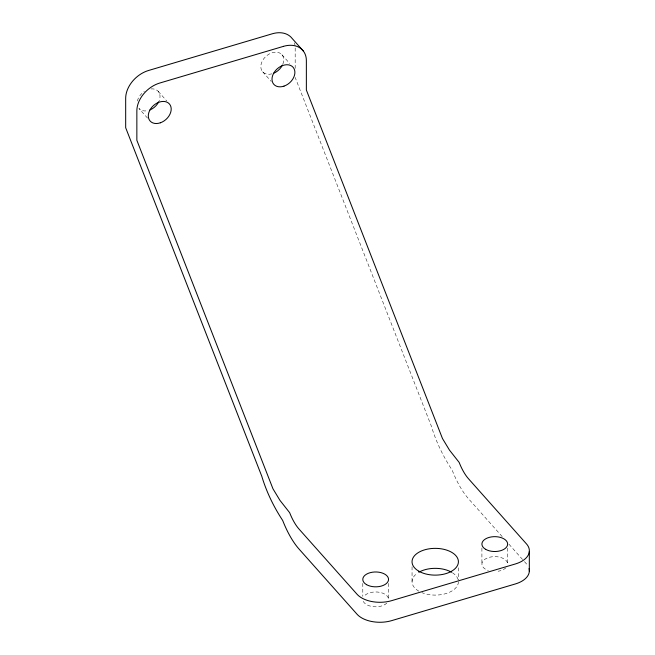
<?xml version="1.0" encoding="UTF-8"?>
<svg xmlns="http://www.w3.org/2000/svg" width="655" height="655" viewBox="0 0 655 655"><rect width="100%" height="100%" fill="white"/><g stroke="black" fill="none" stroke-linecap="round" stroke-linejoin="round"><path stroke-width="0.49" stroke-dasharray="3.27 2.46" d="M281.904 54.676L289.788 63.543M262.647 71.78L271.195 81.384M158.207 91.364L166.755 100.968M147.506 118.072L138.958 108.46A12.879 9.35 -41.7 0 0 146.163 110.908M502.221 536.625L468.489 498.709A57.165 21.328 73.5 0 1 452.187 470.192C443.198 456.519 435.993 441.658 431.285 425.963L295.184 77.462M508.968 544.207L523.812 560.893M524.483 561.646L526.514 563.922A25.75 14.868 0 0 1 528.069 566.076M507.658 548.079L507.658 564.053A12.879 7.434 0 0 0 488.343 557.618A12.879 7.434 0 0 0 488.343 570.497M481.908 548.079L481.908 564.053M458.402 567.738L458.402 579.724M412.052 566.739L412.052 581.722M388.546 583.4L388.546 599.382A12.879 7.434 0 0 0 377.902 592.063A12.879 7.434 0 0 0 363.574 596.844M362.796 583.4L362.796 596.386M295.184 48.028L295.184 68.325M294.398 42.812A25.75 18.7 -41.7 0 1 295.094 46.218M271.841 73.859A12.879 9.35 -41.7 0 1 260.96 64.968A12.879 9.35 -41.7 0 1 275.337 52.187A12.879 9.35 -41.7 0 1 282.878 64.059M151.002 88.916A12.879 9.35 -41.7 0 1 159.19 100.739M137.386 101.009A12.879 9.35 -41.7 0 1 144.378 91.381M505.93 567.77A12.879 7.434 0 0 1 498.111 571.234M458.402 581.722A23.179 13.378 0 0 1 445.932 593.586A23.179 13.378 0 0 1 421.935 592.685M418.84 591.178A23.179 13.378 0 0 1 417.219 573.297M452.449 572.765A23.179 13.378 0 0 1 458.205 579.97M386.818 603.099A12.879 7.434 0 0 1 373.989 606.751A12.879 7.434 0 0 1 363.23 601.306"/><path stroke-width="0.98" d="M303.29 50.984L292.114 38.424A25.75 18.7 -41.7 0 0 272.275 33.79L148.579 70.478A25.75 18.7 -41.7 0 0 125.678 98.291L125.678 127.733L261.779 476.234C266.487 491.921 273.692 506.79 282.682 520.463A57.165 21.328 73.5 0 0 298.983 548.98L357.008 614.193A25.75 14.868 0 0 0 391.674 620.629L515.37 583.941A25.75 14.868 0 0 0 529.076 568.532M529.322 551.469L529.322 571.447M282.461 65.009A12.879 9.35 -41.7 0 1 273.577 73.286M158.772 101.697A12.879 9.35 -41.7 0 1 149.889 109.966M418.84 572.257A23.179 13.378 0 0 1 451.614 572.257M283.451 46.358L159.763 83.038A25.75 18.7 -41.7 0 0 136.854 110.859L136.854 140.293L272.963 488.794L279.98 500.395L289.657 512.693A32.701 12.199 73.5 0 0 298.983 529.011L357.008 594.216A25.75 14.868 0 0 0 391.674 600.651L515.37 563.963A25.75 14.868 0 0 0 526.514 543.945L468.489 478.74A32.701 12.199 73.5 0 1 459.163 462.422L449.486 450.124L442.469 438.522L306.36 90.022L306.36 60.587A25.75 18.7 -41.7 0 0 283.451 46.358M284.016 86.124A12.879 9.35 -41.7 0 0 293.08 67.244A12.879 9.35 -41.7 0 0 273.266 74.007A12.879 9.35 -41.7 0 0 284.016 86.124M160.319 122.812A12.879 9.35 -41.7 0 0 169.383 103.924A12.879 9.35 -41.7 0 0 149.569 110.695A12.879 9.35 -41.7 0 0 160.319 122.812M485.674 549.34A12.879 7.434 0 0 0 507.216 546.008A12.879 7.434 0 0 0 491.447 536.904A12.879 7.434 0 0 0 485.674 549.34M418.84 571.209A23.179 13.378 0 0 0 457.616 565.208A23.179 13.378 0 0 0 429.23 548.816A23.179 13.378 0 0 0 418.84 571.209M366.563 584.661A12.879 7.434 0 0 0 388.104 581.329A12.879 7.434 0 0 0 372.335 572.224A12.879 7.434 0 0 0 366.563 584.661"/></g></svg>
